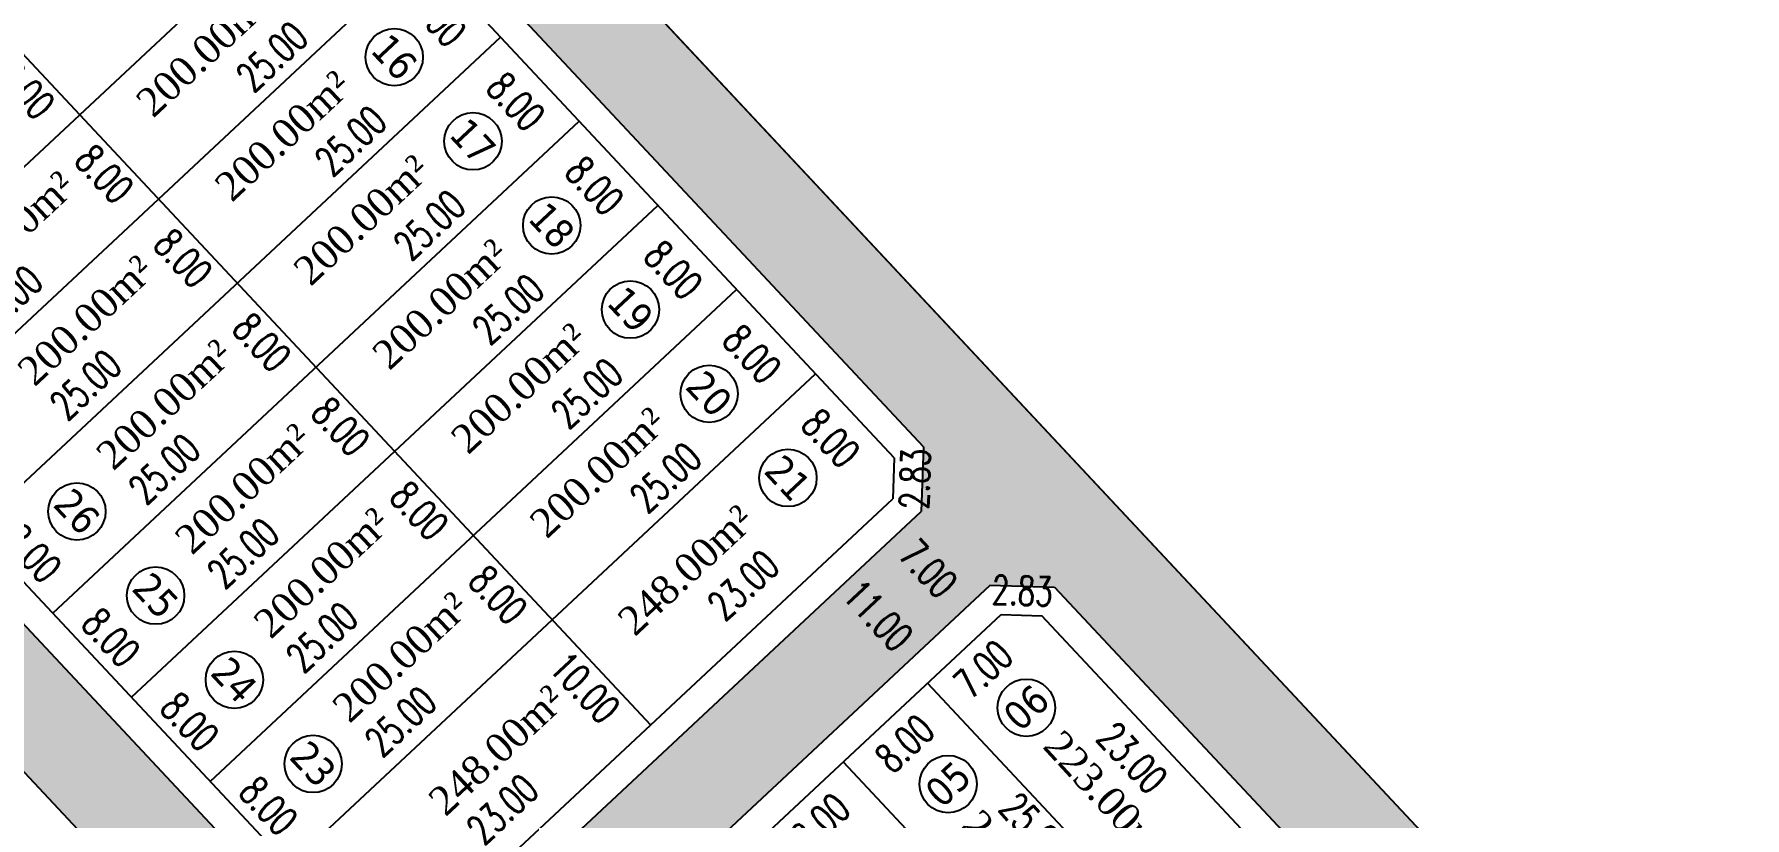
# Model space of a CAD drawing. Header units: metres. Extents: x 437145 to 438174, y 9614495 to 9615043.
# Drawn here: x 437581.3 to 437699.9, y 9614847.1 to 9614901.5 of the extents above; entities that cross this region are included whole.
import ezdxf

# ---------------------------------------------------------------- set-up
doc = ezdxf.new("R2010")
doc.units = ezdxf.units.M
doc.header["$PDMODE"] = 35
doc.header["$PDSIZE"] = 0.1
for name, color, linetype in [('COTAS', 10, 'Continuous'), ('Layer3', 1, 'Continuous'), ('M_FIO', 32, 'Continuous'), ('ÁREA', 7, 'Continuous')]:
    doc.layers.add(name, color=color, linetype=linetype)
doc.styles.add('COTAS', font='romans.shx', dxfattribs={"width": 0.7})
doc.styles.add('tahoma', font='tahoma.ttf')
doc.styles.add('ÁREA', font='times.ttf', dxfattribs={"height": 2})
doc.dimstyles.new('C-75', dxfattribs={"dimtxt": 2, "dimasz": 0.2, "dimexe": 0, "dimexo": 0, "dimgap": 1, "dimtad": 0, "dimzin": 4, "dimdsep": 46, "dimtxsty": 'COTAS', "dimblk1": 'BOL-COT', "dimblk2": 'BOL-COT', "dimsah": 1, "dimcen": 0.1, "dimse1": 1, "dimse2": 1, "dimsd1": 1, "dimsd2": 1, "dimclrd": 8, "dimclre": 256, "dimaunit": 1, "dimadec": 3, "dimazin": 0, "dimtfac": 0.5, "dimtix": 1, "dimtmove": 0, "dimatfit": 3, "dimldrblk": 'BOL-COT', "dimfxl": 1, "dimtolj": 1, "dimtzin": 0, "dimarcsym": 0})

# ---------------------------------------------------------------- blocks, each defined once
blk = doc.blocks.new('*D87')
at = {"layer": 'Defpoints', "color": 0, "transparency": 16777216}
for p in [(2845.28, 992.56), (2843.84, 967.56), (2845.28, 967.56)]:
    blk.add_point(p, dxfattribs=at)
at = {"layer": 'Layer3', "transparency": 16777216, "insert": (2843.84, 980.11), "char_height": 2, "attachment_point": 5, "rotation": 270.002, "style": 'COTAS'}
blk.add_mtext('\\A1;25.00', dxfattribs=at)
blk = doc.blocks.new('BOL-COT')
at = {"layer": 'COTAS'}
for p, q in [((-2, 0), (2, 0)), ((0, -3), (0, 3))]:
    blk.add_line(p, q, dxfattribs=at)
blk.add_circle((0, 0), 0.4, dxfattribs=at)
blk = doc.blocks.new('*D88')
at = {"layer": 'Defpoints', "color": 0, "transparency": 16777216}
for p in [(2854.28, 990.56), (2852.13, 967.56), (2854.28, 967.56)]:
    blk.add_point(p, dxfattribs=at)
at = {"layer": 'Layer3', "transparency": 16777216, "insert": (2852.13, 979.06), "char_height": 2, "attachment_point": 5, "rotation": 270.002, "style": 'COTAS'}
blk.add_mtext('\\A1;23.00', dxfattribs=at)
blk = doc.blocks.new('*D109')
at = {"layer": 'Defpoints', "color": 0, "transparency": 16777216}
for p in [(2837.28, 992.56), (2835.84, 967.56), (2837.28, 967.56)]:
    blk.add_point(p, dxfattribs=at)
at = {"layer": 'Layer3', "transparency": 16777216, "insert": (2835.84, 980.11), "char_height": 2, "attachment_point": 5, "rotation": 270.002, "style": 'COTAS'}
blk.add_mtext('\\A1;25.00', dxfattribs=at)
blk = doc.blocks.new('*D115')
at = {"layer": 'Defpoints', "color": 0, "transparency": 16777216}
for p in [(2837.28, 990.57), (2829.28, 988.83), (2837.28, 988.83)]:
    blk.add_point(p, dxfattribs=at)
at = {"layer": 'Layer3', "transparency": 16777216, "insert": (2833.28, 990.57), "char_height": 2, "attachment_point": 5, "rotation": 0.002, "style": 'COTAS'}
blk.add_mtext('\\A1;8.00', dxfattribs=at)
blk = doc.blocks.new('*D116')
at = {"layer": 'Defpoints', "color": 0, "transparency": 16777216}
for p in [(2845.28, 990.57), (2837.28, 988.83), (2845.28, 988.83)]:
    blk.add_point(p, dxfattribs=at)
at = {"layer": 'Layer3', "transparency": 16777216, "insert": (2841.28, 990.57), "char_height": 2, "attachment_point": 5, "rotation": 0.002, "style": 'COTAS'}
blk.add_mtext('\\A1;8.00', dxfattribs=at)
blk = doc.blocks.new('*D117')
at = {"layer": 'Defpoints', "color": 0, "transparency": 16777216}
for p in [(2845.28, 992.56), (2852.28, 992.56), (2852.28, 990.63)]:
    blk.add_point(p, dxfattribs=at)
at = {"layer": 'Layer3', "transparency": 16777216, "insert": (2848.78, 990.63), "char_height": 2, "attachment_point": 5, "rotation": 0.002, "style": 'COTAS'}
blk.add_mtext('\\A1;7.00', dxfattribs=at)
blk = doc.blocks.new('*D714')
at = {"layer": 'Defpoints', "color": 0, "transparency": 16777216}
for p in [(2793.28, 1029.56), (2791, 1021.56), (2793.28, 1021.56)]:
    blk.add_point(p, dxfattribs=at)
at = {"layer": 'Layer3', "transparency": 16777216, "insert": (2791, 1025.56), "char_height": 2, "attachment_point": 5, "rotation": 270.002, "style": 'COTAS'}
blk.add_mtext('\\A1;8.00', dxfattribs=at)
blk = doc.blocks.new('*D782')
at = {"layer": 'Defpoints', "color": 0, "transparency": 16777216}
for p in [(2829.28, 1063.4), (2829.28, 1061.56), (2854.28, 1061.56)]:
    blk.add_point(p, dxfattribs=at)
at = {"layer": 'Layer3', "transparency": 16777216, "insert": (2841.78, 1063.4), "char_height": 2, "attachment_point": 5, "rotation": 0.002, "style": 'COTAS'}
blk.add_mtext('\\A1;25.00', dxfattribs=at)
blk = doc.blocks.new('*D784')
at = {"layer": 'Defpoints', "color": 0, "transparency": 16777216}
for p in [(2825.18, 1069.38), (2825.18, 1061.38), (2827.71, 1061.38)]:
    blk.add_point(p, dxfattribs=at)
at = {"layer": 'Layer3', "transparency": 16777216, "insert": (2827.71, 1065.38), "char_height": 2, "attachment_point": 5, "rotation": 270.002, "style": 'COTAS'}
blk.add_mtext('\\A1;8.00', dxfattribs=at)
blk = doc.blocks.new('*D785')
at = {"layer": 'Defpoints', "color": 0, "transparency": 16777216}
for p in [(2829.28, 1063.59), (2804.28, 1061.55), (2829.28, 1061.56)]:
    blk.add_point(p, dxfattribs=at)
at = {"layer": 'Layer3', "transparency": 16777216, "insert": (2816.78, 1063.59), "char_height": 2, "attachment_point": 5, "rotation": 0.0222, "style": 'COTAS'}
blk.add_mtext('\\A1;25.00', dxfattribs=at)
blk = doc.blocks.new('*D787')
at = {"layer": 'Defpoints', "color": 0, "transparency": 16777216}
for p in [(2829.28, 1055.4), (2829.28, 1053.56), (2854.28, 1053.56)]:
    blk.add_point(p, dxfattribs=at)
at = {"layer": 'Layer3', "transparency": 16777216, "insert": (2841.78, 1055.4), "char_height": 2, "attachment_point": 5, "rotation": 0.002, "style": 'COTAS'}
blk.add_mtext('\\A1;25.00', dxfattribs=at)
blk = doc.blocks.new('*D789')
at = {"layer": 'Defpoints', "color": 0, "transparency": 16777216}
for p in [(2825.18, 1061.38), (2825.18, 1053.38), (2827.71, 1053.38)]:
    blk.add_point(p, dxfattribs=at)
at = {"layer": 'Layer3', "transparency": 16777216, "insert": (2827.71, 1057.38), "char_height": 2, "attachment_point": 5, "rotation": 270.002, "style": 'COTAS'}
blk.add_mtext('\\A1;8.00', dxfattribs=at)
blk = doc.blocks.new('*D790')
at = {"layer": 'Defpoints', "color": 0, "transparency": 16777216}
for p in [(2829.28, 1055.59), (2804.28, 1053.55), (2829.28, 1053.56)]:
    blk.add_point(p, dxfattribs=at)
at = {"layer": 'Layer3', "transparency": 16777216, "insert": (2816.78, 1055.59), "char_height": 2, "attachment_point": 5, "rotation": 0.0222, "style": 'COTAS'}
blk.add_mtext('\\A1;25.00', dxfattribs=at)
blk = doc.blocks.new('*D791')
at = {"layer": 'Defpoints', "color": 0, "transparency": 16777216}
for p in [(2854.28, 1053.56), (2852, 1045.56), (2854.28, 1045.56)]:
    blk.add_point(p, dxfattribs=at)
at = {"layer": 'Layer3', "transparency": 16777216, "insert": (2852, 1049.56), "char_height": 2, "attachment_point": 5, "rotation": 270.002, "style": 'COTAS'}
blk.add_mtext('\\A1;8.00', dxfattribs=at)
blk = doc.blocks.new('*D792')
at = {"layer": 'Defpoints', "color": 0, "transparency": 16777216}
for p in [(2829.28, 1047.4), (2829.28, 1045.56), (2854.28, 1045.56)]:
    blk.add_point(p, dxfattribs=at)
at = {"layer": 'Layer3', "transparency": 16777216, "insert": (2841.78, 1047.4), "char_height": 2, "attachment_point": 5, "rotation": 0.002, "style": 'COTAS'}
blk.add_mtext('\\A1;25.00', dxfattribs=at)
blk = doc.blocks.new('*D794')
at = {"layer": 'Defpoints', "color": 0, "transparency": 16777216}
for p in [(2825.18, 1053.38), (2825.18, 1045.38), (2827.71, 1045.38)]:
    blk.add_point(p, dxfattribs=at)
at = {"layer": 'Layer3', "transparency": 16777216, "insert": (2827.71, 1049.38), "char_height": 2, "attachment_point": 5, "rotation": 270.002, "style": 'COTAS'}
blk.add_mtext('\\A1;8.00', dxfattribs=at)
blk = doc.blocks.new('*D795')
at = {"layer": 'Defpoints', "color": 0, "transparency": 16777216}
for p in [(2829.28, 1047.59), (2804.28, 1045.55), (2829.28, 1045.56)]:
    blk.add_point(p, dxfattribs=at)
at = {"layer": 'Layer3', "transparency": 16777216, "insert": (2816.78, 1047.59), "char_height": 2, "attachment_point": 5, "rotation": 0.0222, "style": 'COTAS'}
blk.add_mtext('\\A1;25.00', dxfattribs=at)
blk = doc.blocks.new('*D796')
at = {"layer": 'Defpoints', "color": 0, "transparency": 16777216}
for p in [(2854.28, 1045.56), (2852, 1037.56), (2854.28, 1037.56)]:
    blk.add_point(p, dxfattribs=at)
at = {"layer": 'Layer3', "transparency": 16777216, "insert": (2852, 1041.56), "char_height": 2, "attachment_point": 5, "rotation": 270.002, "style": 'COTAS'}
blk.add_mtext('\\A1;8.00', dxfattribs=at)
blk = doc.blocks.new('*D797')
at = {"layer": 'Defpoints', "color": 0, "transparency": 16777216}
for p in [(2829.28, 1039.4), (2829.28, 1037.56), (2854.28, 1037.56)]:
    blk.add_point(p, dxfattribs=at)
at = {"layer": 'Layer3', "transparency": 16777216, "insert": (2841.78, 1039.4), "char_height": 2, "attachment_point": 5, "rotation": 0.002, "style": 'COTAS'}
blk.add_mtext('\\A1;25.00', dxfattribs=at)
blk = doc.blocks.new('*D798')
at = {"layer": 'Defpoints', "color": 0, "transparency": 16777216}
for p in [(2804.28, 1045.56), (2804.28, 1037.56), (2806.07, 1037.56)]:
    blk.add_point(p, dxfattribs=at)
at = {"layer": 'Layer3', "transparency": 16777216, "insert": (2806.07, 1041.56), "char_height": 2, "attachment_point": 5, "rotation": 270.002, "style": 'COTAS'}
blk.add_mtext('\\A1;8.00', dxfattribs=at)
blk = doc.blocks.new('*D799')
at = {"layer": 'Defpoints', "color": 0, "transparency": 16777216}
for p in [(2825.18, 1045.38), (2825.18, 1037.38), (2827.71, 1037.38)]:
    blk.add_point(p, dxfattribs=at)
at = {"layer": 'Layer3', "transparency": 16777216, "insert": (2827.71, 1041.38), "char_height": 2, "attachment_point": 5, "rotation": 270.002, "style": 'COTAS'}
blk.add_mtext('\\A1;8.00', dxfattribs=at)
blk = doc.blocks.new('*D800')
at = {"layer": 'Defpoints', "color": 0, "transparency": 16777216}
for p in [(2829.28, 1039.59), (2804.28, 1037.55), (2829.28, 1037.56)]:
    blk.add_point(p, dxfattribs=at)
at = {"layer": 'Layer3', "transparency": 16777216, "insert": (2816.78, 1039.59), "char_height": 2, "attachment_point": 5, "rotation": 0.0222, "style": 'COTAS'}
blk.add_mtext('\\A1;25.00', dxfattribs=at)
blk = doc.blocks.new('*D801')
at = {"layer": 'Defpoints', "color": 0, "transparency": 16777216}
for p in [(2829.28, 1031.4), (2829.28, 1029.56), (2854.28, 1029.56)]:
    blk.add_point(p, dxfattribs=at)
at = {"layer": 'Layer3', "transparency": 16777216, "insert": (2841.78, 1031.4), "char_height": 2, "attachment_point": 5, "rotation": 0.002, "style": 'COTAS'}
blk.add_mtext('\\A1;25.00', dxfattribs=at)
blk = doc.blocks.new('*D802')
at = {"layer": 'Defpoints', "color": 0, "transparency": 16777216}
for p in [(2804.28, 1037.56), (2804.28, 1029.56), (2806.07, 1029.56)]:
    blk.add_point(p, dxfattribs=at)
at = {"layer": 'Layer3', "transparency": 16777216, "insert": (2806.07, 1033.56), "char_height": 2, "attachment_point": 5, "rotation": 270.002, "style": 'COTAS'}
blk.add_mtext('\\A1;8.00', dxfattribs=at)
blk = doc.blocks.new('*D803')
at = {"layer": 'Defpoints', "color": 0, "transparency": 16777216}
for p in [(2825.18, 1037.38), (2825.18, 1029.38), (2827.71, 1029.38)]:
    blk.add_point(p, dxfattribs=at)
at = {"layer": 'Layer3', "transparency": 16777216, "insert": (2827.71, 1033.38), "char_height": 2, "attachment_point": 5, "rotation": 270.002, "style": 'COTAS'}
blk.add_mtext('\\A1;8.00', dxfattribs=at)
blk = doc.blocks.new('*D804')
at = {"layer": 'Defpoints', "color": 0, "transparency": 16777216}
for p in [(2829.28, 1031.59), (2804.28, 1029.55), (2829.28, 1029.56)]:
    blk.add_point(p, dxfattribs=at)
at = {"layer": 'Layer3', "transparency": 16777216, "insert": (2816.78, 1031.59), "char_height": 2, "attachment_point": 5, "rotation": 0.0222, "style": 'COTAS'}
blk.add_mtext('\\A1;25.00', dxfattribs=at)
blk = doc.blocks.new('*D805')
at = {"layer": 'Defpoints', "color": 0, "transparency": 16777216}
for p in [(2854.28, 1029.56), (2852, 1021.56), (2854.28, 1021.56)]:
    blk.add_point(p, dxfattribs=at)
at = {"layer": 'Layer3', "transparency": 16777216, "insert": (2852, 1025.56), "char_height": 2, "attachment_point": 5, "rotation": 270.002, "style": 'COTAS'}
blk.add_mtext('\\A1;8.00', dxfattribs=at)
blk = doc.blocks.new('*D806')
at = {"layer": 'Defpoints', "color": 0, "transparency": 16777216}
for p in [(2829.28, 1023.4), (2829.28, 1021.56), (2854.28, 1021.56)]:
    blk.add_point(p, dxfattribs=at)
at = {"layer": 'Layer3', "transparency": 16777216, "insert": (2841.78, 1023.4), "char_height": 2, "attachment_point": 5, "rotation": 0.002, "style": 'COTAS'}
blk.add_mtext('\\A1;25.00', dxfattribs=at)
blk = doc.blocks.new('*D807')
at = {"layer": 'Defpoints', "color": 0, "transparency": 16777216}
for p in [(2804.28, 1029.56), (2804.28, 1021.56), (2806.07, 1021.56)]:
    blk.add_point(p, dxfattribs=at)
at = {"layer": 'Layer3', "transparency": 16777216, "insert": (2806.07, 1025.56), "char_height": 2, "attachment_point": 5, "rotation": 270.002, "style": 'COTAS'}
blk.add_mtext('\\A1;8.00', dxfattribs=at)
blk = doc.blocks.new('*D808')
at = {"layer": 'Defpoints', "color": 0, "transparency": 16777216}
for p in [(2825.18, 1029.38), (2825.18, 1021.38), (2827.71, 1021.38)]:
    blk.add_point(p, dxfattribs=at)
at = {"layer": 'Layer3', "transparency": 16777216, "insert": (2827.71, 1025.38), "char_height": 2, "attachment_point": 5, "rotation": 270.002, "style": 'COTAS'}
blk.add_mtext('\\A1;8.00', dxfattribs=at)
blk = doc.blocks.new('*D809')
at = {"layer": 'Defpoints', "color": 0, "transparency": 16777216}
for p in [(2829.28, 1023.59), (2804.28, 1021.55), (2829.28, 1021.56)]:
    blk.add_point(p, dxfattribs=at)
at = {"layer": 'Layer3', "transparency": 16777216, "insert": (2816.78, 1023.59), "char_height": 2, "attachment_point": 5, "rotation": 0.0222, "style": 'COTAS'}
blk.add_mtext('\\A1;25.00', dxfattribs=at)
blk = doc.blocks.new('*D810')
at = {"layer": 'Defpoints', "color": 0, "transparency": 16777216}
for p in [(2854.28, 1021.56), (2852, 1013.56), (2854.28, 1013.56)]:
    blk.add_point(p, dxfattribs=at)
at = {"layer": 'Layer3', "transparency": 16777216, "insert": (2852, 1017.56), "char_height": 2, "attachment_point": 5, "rotation": 270.002, "style": 'COTAS'}
blk.add_mtext('\\A1;8.00', dxfattribs=at)
blk = doc.blocks.new('*D811')
at = {"layer": 'Defpoints', "color": 0, "transparency": 16777216}
for p in [(2829.28, 1015.4), (2829.28, 1013.56), (2854.28, 1013.56)]:
    blk.add_point(p, dxfattribs=at)
at = {"layer": 'Layer3', "transparency": 16777216, "insert": (2841.78, 1015.4), "char_height": 2, "attachment_point": 5, "rotation": 0.002, "style": 'COTAS'}
blk.add_mtext('\\A1;25.00', dxfattribs=at)
blk = doc.blocks.new('*D812')
at = {"layer": 'Defpoints', "color": 0, "transparency": 16777216}
for p in [(2804.28, 1021.56), (2804.28, 1013.56), (2806.07, 1013.56)]:
    blk.add_point(p, dxfattribs=at)
at = {"layer": 'Layer3', "transparency": 16777216, "insert": (2806.07, 1017.56), "char_height": 2, "attachment_point": 5, "rotation": 270.002, "style": 'COTAS'}
blk.add_mtext('\\A1;8.00', dxfattribs=at)
blk = doc.blocks.new('*D813')
at = {"layer": 'Defpoints', "color": 0, "transparency": 16777216}
for p in [(2825.18, 1021.38), (2825.18, 1013.38), (2827.71, 1013.38)]:
    blk.add_point(p, dxfattribs=at)
at = {"layer": 'Layer3', "transparency": 16777216, "insert": (2827.71, 1017.38), "char_height": 2, "attachment_point": 5, "rotation": 270.002, "style": 'COTAS'}
blk.add_mtext('\\A1;8.00', dxfattribs=at)
blk = doc.blocks.new('*D814')
at = {"layer": 'Defpoints', "color": 0, "transparency": 16777216}
for p in [(2829.28, 1015.59), (2804.28, 1013.55), (2829.28, 1013.56)]:
    blk.add_point(p, dxfattribs=at)
at = {"layer": 'Layer3', "transparency": 16777216, "insert": (2816.78, 1015.59), "char_height": 2, "attachment_point": 5, "rotation": 0.0222, "style": 'COTAS'}
blk.add_mtext('\\A1;25.00', dxfattribs=at)
blk = doc.blocks.new('*D815')
at = {"layer": 'Defpoints', "color": 0, "transparency": 16777216}
for p in [(2854.28, 1013.56), (2852, 1005.56), (2854.28, 1005.56)]:
    blk.add_point(p, dxfattribs=at)
at = {"layer": 'Layer3', "transparency": 16777216, "insert": (2852, 1009.56), "char_height": 2, "attachment_point": 5, "rotation": 270.002, "style": 'COTAS'}
blk.add_mtext('\\A1;8.00', dxfattribs=at)
blk = doc.blocks.new('*D816')
at = {"layer": 'Defpoints', "color": 0, "transparency": 16777216}
for p in [(2829.11, 1006.26), (2829.11, 1002.43), (2852.11, 1002.43)]:
    blk.add_point(p, dxfattribs=at)
at = {"layer": 'Layer3', "transparency": 16777216, "insert": (2840.61, 1006.26), "char_height": 2, "attachment_point": 5, "rotation": 0.002, "style": 'COTAS'}
blk.add_mtext('\\A1;23.00', dxfattribs=at)
blk = doc.blocks.new('*D818')
at = {"layer": 'Defpoints', "color": 0, "transparency": 16777216}
for p in [(2829.28, 1006.31), (2806.28, 1003.56), (2829.28, 1003.56)]:
    blk.add_point(p, dxfattribs=at)
at = {"layer": 'Layer3', "transparency": 16777216, "insert": (2817.78, 1006.31), "char_height": 2, "attachment_point": 5, "rotation": 0.002, "style": 'COTAS'}
blk.add_mtext('\\A1;23.00', dxfattribs=at)
blk = doc.blocks.new('*D819')
at = {"layer": 'Defpoints', "color": 0, "transparency": 16777216}
for p in [(2829.28, 1013.56), (2827.71, 1003.56), (2829.28, 1003.56)]:
    blk.add_point(p, dxfattribs=at)
at = {"layer": 'Layer3', "transparency": 16777216, "insert": (2827.71, 1008.56), "char_height": 2, "attachment_point": 5, "rotation": 270.002, "style": 'COTAS'}
blk.add_mtext('\\A1;10.00', dxfattribs=at)
blk = doc.blocks.new('*D830')
at = {"layer": 'Defpoints', "color": 0, "transparency": 16777216}
for p in [(2854.28, 1037.56), (2852, 1029.56), (2854.28, 1029.56)]:
    blk.add_point(p, dxfattribs=at)
at = {"layer": 'Layer3', "transparency": 16777216, "insert": (2852, 1033.56), "char_height": 2, "attachment_point": 5, "rotation": 270.002, "style": 'COTAS'}
blk.add_mtext('\\A1;8.00', dxfattribs=at)
blk = doc.blocks.new('*D845')
at = {"layer": 'Defpoints', "color": 0, "transparency": 16777216}
for p in [(2854.28, 1005.56), (2852.28, 1003.56), (2853.33, 1002.51)]:
    blk.add_point(p, dxfattribs=at)
at = {"layer": 'Layer3', "transparency": 16777216, "insert": (2854.33, 1003.51), "char_height": 2, "attachment_point": 5, "rotation": 45.002, "style": 'COTAS'}
blk.add_mtext('\\A1;2.83', dxfattribs=at)
blk = doc.blocks.new('*D871')
at = {"layer": 'Defpoints', "color": 0, "transparency": 16777216}
for p in [(2852.28, 992.56), (2855.48, 991.76), (2854.28, 990.56)]:
    blk.add_point(p, dxfattribs=at)
at = {"layer": 'Layer3', "transparency": 16777216, "insert": (2854.48, 992.76), "char_height": 2, "attachment_point": 5, "rotation": 315.002, "style": 'COTAS'}
blk.add_mtext('\\A1;2.83', dxfattribs=at)
blk = doc.blocks.new('*D896')
at = {"layer": 'Defpoints', "color": 0, "transparency": 16777216}
for p in [(2844.56, 1001.83), (2844.56, 994.83), (2850.76, 994.83)]:
    blk.add_point(p, dxfattribs=at)
at = {"layer": 'Layer3', "transparency": 16777216, "insert": (2850.76, 998.33), "char_height": 2, "attachment_point": 5, "rotation": 270.002, "style": 'COTAS'}
blk.add_mtext('\\A1;7.00', dxfattribs=at)
blk = doc.blocks.new('*D897')
at = {"layer": 'Defpoints', "color": 0, "transparency": 16777216}
for p in [(2844.32, 1003.83), (2844.32, 992.83), (2845.99, 992.83)]:
    blk.add_point(p, dxfattribs=at)
at = {"layer": 'Layer3', "transparency": 16777216, "insert": (2845.99, 998.33), "char_height": 2, "attachment_point": 5, "rotation": 270.002, "style": 'COTAS'}
blk.add_mtext('\\A1;11.00', dxfattribs=at)
blk = doc.blocks.new('atutu')
h = blk.add_hatch(color=252)
h.dxf.hatch_style = 1
h.paths.add_polyline_path([(2863.271, 1159.558), (2832.441, 1159.557), (2829.27, 1162.729), (2829.271, 1186.557), (2822.271, 1186.557), (2822.27, 1162.728), (2819.098, 1159.557), (2712.444, 1159.553), (2709.272, 1162.724), (2709.271, 1186.548), (2702.271, 1186.553), (2702.272, 1162.724), (2699.101, 1159.552), (2531.944, 1159.546), (2528.772, 1162.718), (2528.771, 1186.546), (2521.771, 1186.546), (2521.772, 1162.718), (2518.601, 1159.546), (2436.444, 1159.543), (2433.273, 1162.713), (2433.273, 1186.282), (2426.273, 1186.282), (2426.282, 928.758), (2433.282, 928.743), (2433.28, 991.384), (2436.439, 994.543), (2521.437, 994.546), (2521.437, 994.546), (2524.218, 994.546), (2531.218, 994.546), (2534.78, 994.547), (2534.769, 994.547), (2792.107, 994.556), (2795.278, 991.384), (2795.281, 928.756), (2802.281, 928.756), (2802.278, 991.395), (2805.439, 994.556), (2853.118, 994.558), (2856.278, 991.397), (2856.281, 928.758), (2863.271, 928.758)])
h.paths.add_polyline_path([(2612.273, 1149.378), (2612.278, 1004.721), (2609.106, 1001.549), (2561.45, 1001.548), (2558.278, 1004.719), (2558.273, 1149.376), (2561.444, 1152.548), (2609.101, 1152.549)], flags=16)
h.paths.add_polyline_path([(2619.273, 1149.378), (2622.444, 1152.55), (2670.101, 1152.551), (2673.273, 1149.38), (2673.278, 1004.723), (2670.106, 1001.551), (2622.45, 1001.55), (2619.278, 1004.721)], flags=16)
h.paths.add_polyline_path([(2551.273, 1149.376), (2551.278, 1004.719), (2548.106, 1001.547), (2500.45, 1001.545), (2497.278, 1004.717), (2497.273, 1149.374), (2500.444, 1152.545), (2548.101, 1152.547)], flags=16)
h.paths.add_polyline_path([(2680.273, 1149.38), (2683.444, 1152.552), (2731.101, 1152.554), (2734.273, 1149.382), (2734.278, 1004.725), (2731.106, 1001.554), (2683.45, 1001.552), (2680.278, 1004.723)], flags=16)
h.paths.add_polyline_path([(2490.273, 1149.373), (2490.278, 1004.717), (2487.106, 1001.545), (2436.452, 1001.543), (2433.279, 1004.716), (2433.274, 1149.373), (2436.444, 1152.543), (2487.101, 1152.545)], flags=16)
h.paths.add_polyline_path([(2741.273, 1149.382), (2744.444, 1152.554), (2792.101, 1152.556), (2795.273, 1149.384), (2795.278, 1004.727), (2792.106, 1001.556), (2744.45, 1001.554), (2741.278, 1004.725)], flags=16)
h.paths.add_polyline_path([(2802.273, 1149.384), (2805.444, 1152.556), (2853.101, 1152.558), (2856.273, 1149.386), (2856.278, 1004.73), (2853.106, 1001.558), (2805.45, 1001.556), (2802.278, 1004.728)], flags=16)
at = {"layer": 'Layer3', "color": 0}
for p, q in [((2854.278, 1005.558), (2852.278, 1003.558)), ((2852.278, 992.558), (2854.278, 990.558))]:
    blk.add_line(p, q, dxfattribs=at)
for points in [[(2829.271, 1186.553), (2863.271, 1186.554), (2863.271, 928.758), (2435.281, 928.759)], [(2863.281, 928.758), (2863.272, 1161.558)], [(2829.273, 1150.557), (2829.278, 1003.557)], [(2804.278, 1005.556), (2804.273, 1148.556)], [(2854.278, 1005.558), (2854.273, 1148.558)], [(2804.276, 1061.556), (2854.276, 1061.558)], [(2804.276, 1053.556), (2854.276, 1053.558)], [(2804.276, 1045.556), (2854.276, 1045.558)], [(2804.277, 1037.556), (2854.277, 1037.558)], [(2804.277, 1029.556), (2854.277, 1029.558)], [(2804.277, 1021.556), (2854.277, 1021.558)], [(2804.278, 1013.556), (2854.278, 1013.558)], [(2806.278, 1003.556), (2852.278, 1003.558)], [(2806.278, 992.556), (2852.278, 992.558)], [(2837.278, 992.557), (2837.279, 967.557)], [(2845.278, 992.558), (2845.279, 967.558)], [(2854.281, 928.758), (2854.278, 990.558)]]:
    blk.add_lwpolyline(points, dxfattribs=at)
for centre in [(2847.946, 1049.578), (2810.316, 1041.568), (2847.947, 1041.578), (2810.316, 1033.568), (2847.947, 1033.578), (2810.316, 1025.568), (2847.947, 1025.578), (2810.317, 1017.568), (2847.947, 1017.578), (2847.948, 1009.578), (2841.55, 986.457), (2849.136, 986.628)]:
    blk.add_circle(centre, 1.991, dxfattribs=at)
at = {"layer": 'M_FIO'}
for p, q in [((2856.278, 1004.73), (2853.106, 1001.558)), ((2856.278, 1004.73), (2853.106, 1001.558)), ((2853.107, 994.569), (2856.278, 991.397)), ((2853.107, 994.569), (2856.278, 991.397))]:
    blk.add_line(p, q, dxfattribs=at)
for points in [[(2863.271, 1159.558), (2863.271, 1159.558), (2863.271, 928.758), (2856.281, 928.758)], [(2795.278, 1004.727), (2795.273, 1149.384)], [(2795.278, 1004.727), (2795.273, 1149.384)], [(2802.278, 1004.728), (2802.273, 1149.384)], [(2802.278, 1004.728), (2802.273, 1149.384)], [(2856.278, 1004.73), (2856.273, 1149.386)], [(2856.278, 1004.73), (2856.273, 1149.386)], [(2805.45, 1001.556), (2853.106, 1001.558)], [(2805.45, 1001.556), (2853.106, 1001.558)], [(2805.45, 994.556), (2853.107, 994.558)], [(2805.45, 994.556), (2853.107, 994.558)], [(2856.281, 928.758), (2856.278, 991.386)], [(2856.281, 928.758), (2856.278, 991.386)]]:
    blk.add_lwpolyline(points, dxfattribs=at)
at = {"layer": 'Layer3', "color": 5, "char_height": 2, "attachment_point": 5, "style": 'tahoma'}
for s, insert, rotation in [('\\A1;16', (2847.946, 1049.578), 270.04973), ('\\A1;26', (2810.316, 1041.568), 270.04973), ('\\A1;17', (2847.947, 1041.578), 270.04973), ('\\A1;25', (2810.316, 1033.568), 270.04973), ('\\A1;18', (2847.947, 1033.578), 270.04973), ('\\A1;24', (2810.316, 1025.568), 270.04973), ('\\A1;19', (2847.947, 1025.578), 270.04973), ('\\A1;23', (2810.317, 1017.568), 270.04973), ('\\A1;20', (2847.947, 1017.578), 270.04973), ('\\A1;21', (2847.948, 1009.578), 270.04973), ('\\A1;05', (2841.55, 986.457), 0.00204), ('\\A1;06', (2849.136, 986.628), 0.00204)]:
    blk.add_mtext(s, dxfattribs=dict(at, insert=insert, rotation=rotation))
at = {"layer": 'ÁREA', "linetype": 'Continuous', "lineweight": -2, "extrusion": (0.026231, -0.000470843, 0.999656), "style": 'ÁREA'}
for s, p in [('200.00m²', (1108.193, -2793.766, 68.767)), ('200.00m²', (1108.539, -2812.509, 69.259)), ('200.00m²', (1100.194, -2793.91, 68.77)), ('200.00m²', (1100.54, -2812.653, 69.262)), ('200.00m²', (1092.196, -2794.054, 68.774)), ('200.00m²', (1092.542, -2812.797, 69.266)), ('200.00m²', (1084.197, -2794.198, 68.778)), ('200.00m²', (1084.543, -2812.941, 69.27)), ('200.00m²', (1076.198, -2794.341, 68.782)), ('200.00m²', (1076.544, -2813.085, 69.274)), ('200.00m²', (1068.199, -2794.485, 68.785)), ('200.00m²', (1068.546, -2813.228, 69.277)), ('248.00m²', (1058.926, -2795.097, 68.802)), ('248.00m²', (1059.421, -2813.221, 69.277))]:
    blk.add_text(s, height=2, rotation=271, dxfattribs=at).set_placement(p)
at = {"layer": 'ÁREA', "linetype": 'Continuous', "lineweight": -2, "extrusion": (-0.000658808, -0.026227, 0.999656), "style": 'ÁREA'}
for s, p in [('200.00m²', (2814.546, 1054.266, -32.187)), ('223.00m²', (2822.439, 1054.622, -32.191))]:
    blk.add_text(s, height=2, rotation=271, dxfattribs=at).set_placement(p)
at = {"layer": 'Layer3', "color": 0}
for base, p1, p2, picture, middle in [((2827.71, 1061.379), (2825.179, 1069.379), (2825.179, 1061.379), '*D784', (2827.71, 1065.379)), ((2827.71, 1053.379), (2825.179, 1061.379), (2825.179, 1053.379), '*D789', (2827.71, 1057.379)), ((2827.71, 1045.379), (2825.179, 1053.379), (2825.18, 1045.379), '*D794', (2827.71, 1049.379)), ((2827.711, 1037.379), (2825.18, 1045.379), (2825.18, 1037.379), '*D799', (2827.71, 1041.379)), ((2827.711, 1029.379), (2825.18, 1037.379), (2825.18, 1029.379), '*D803', (2827.711, 1033.379)), ((2827.711, 1021.379), (2825.18, 1029.379), (2825.18, 1021.379), '*D808', (2827.711, 1025.379)), ((2827.711, 1013.379), (2825.18, 1021.379), (2825.181, 1013.379), '*D813', (2827.711, 1017.379)), ((2835.838, 967.557), (2837.278, 992.557), (2837.279, 967.557), '*D109', (2835.837, 980.112)), ((2843.838, 967.558), (2845.278, 992.558), (2845.279, 967.558), '*D87', (2843.837, 980.112))]:
    dim = blk.add_linear_dim(base=base, p1=p1, p2=p2, angle=270.00204, dimstyle='C-75', dxfattribs=at)
    dim.commit()
    dim.dimension.update_dxf_attribs({"geometry": picture, "text_midpoint": middle, "dimtype": 129})
for p1, p2, distance, picture, middle in [((2804.276, 1061.547), (2829.276, 1061.557), 2.035, '*D785', (2816.775, 1063.587)), ((2854.276, 1061.558), (2829.276, 1061.557), -1.844, '*D782', (2841.776, 1063.401)), ((2804.276, 1053.547), (2829.276, 1053.557), 2.035, '*D790', (2816.775, 1055.587)), ((2854.276, 1053.558), (2829.276, 1053.557), -1.844, '*D787', (2841.776, 1055.401)), ((2854.276, 1053.558), (2854.276, 1045.558), -2.28, '*D791', (2851.997, 1049.558)), ((2804.276, 1045.547), (2829.276, 1045.557), 2.035, '*D795', (2816.776, 1047.587)), ((2854.276, 1045.558), (2829.276, 1045.557), -1.844, '*D792', (2841.776, 1047.401)), ((2804.276, 1045.556), (2804.277, 1037.556), 1.792, '*D798', (2806.069, 1041.556)), ((2854.276, 1045.558), (2854.277, 1037.558), -2.28, '*D796', (2851.997, 1041.558)), ((2804.277, 1037.547), (2829.277, 1037.557), 2.035, '*D800', (2816.776, 1039.587)), ((2854.277, 1037.558), (2829.277, 1037.557), -1.844, '*D797', (2841.777, 1039.401)), ((2804.277, 1037.556), (2804.277, 1029.556), 1.792, '*D802', (2806.069, 1033.556)), ((2854.277, 1037.558), (2854.277, 1029.558), -2.28, '*D830', (2851.997, 1033.558)), ((2804.277, 1029.547), (2829.277, 1029.557), 2.035, '*D804', (2816.776, 1031.587)), ((2854.277, 1029.558), (2829.277, 1029.557), -1.844, '*D801', (2841.777, 1031.401)), ((2793.277, 1029.556), (2793.277, 1021.556), -2.28, '*D714', (2790.997, 1025.556)), ((2804.277, 1029.556), (2804.277, 1021.556), 1.792, '*D807', (2806.069, 1025.556)), ((2854.277, 1029.558), (2854.277, 1021.558), -2.28, '*D805', (2851.997, 1025.558)), ((2804.277, 1021.547), (2829.277, 1021.557), 2.035, '*D809', (2816.776, 1023.587)), ((2854.277, 1021.558), (2829.277, 1021.557), -1.844, '*D806', (2841.777, 1023.401)), ((2804.277, 1021.556), (2804.278, 1013.556), 1.792, '*D812', (2806.07, 1017.556)), ((2854.277, 1021.558), (2854.278, 1013.558), -2.28, '*D810', (2851.998, 1017.558)), ((2804.278, 1013.547), (2829.278, 1013.557), 2.035, '*D814', (2816.777, 1015.587)), ((2854.278, 1013.558), (2829.278, 1013.557), -1.844, '*D811', (2841.777, 1015.401)), ((2829.278, 1013.557), (2829.278, 1003.557), -1.564, '*D819', (2827.714, 1008.557)), ((2854.278, 1013.558), (2854.278, 1005.558), -2.28, '*D815', (2851.998, 1009.558)), ((2806.278, 1003.556), (2829.278, 1003.557), 2.75, '*D818', (2817.778, 1006.307)), ((2852.106, 1002.435), (2829.106, 1002.434), -3.83, '*D816', (2840.606, 1006.264)), ((2854.278, 1005.558), (2852.278, 1003.558), 1.485, '*D845', (2854.328, 1003.508)), ((2852.278, 992.558), (2854.278, 990.558), 1.696, '*D871', (2854.477, 992.757)), ((2845.278, 992.558), (2852.278, 992.558), -1.93, '*D117', (2848.778, 990.628)), ((2829.278, 988.831), (2837.278, 988.831), 1.734, '*D115', (2833.278, 990.565)), ((2837.278, 988.831), (2845.278, 988.832), 1.734, '*D116', (2841.278, 990.566)), ((2854.278, 990.558), (2854.279, 967.558), -2.153, '*D88', (2852.126, 979.058))]:
    dim = blk.add_aligned_dim(p1=p1, p2=p2, distance=distance, dimstyle='C-75', dxfattribs=at)
    dim.commit()
    dim.dimension.update_dxf_attribs({"geometry": picture, "text_midpoint": middle})
for p1, p2, distance, picture, middle in [((2844.316, 1003.832), (2844.317, 992.832), 1.673, '*D897', (2845.99, 998.332)), ((2844.559, 1001.832), (2844.559, 994.832), 6.2, '*D896', (2850.759, 998.332))]:
    dim = blk.add_aligned_dim(p1=p1, p2=p2, distance=distance, dimstyle='C-75', override={"dimfxl": 1.25}, dxfattribs=at)
    dim.commit()
    dim.dimension.update_dxf_attribs({"geometry": picture, "text_midpoint": middle})

msp = doc.modelspace()

# ---------------------------------------------------------------- block references
at = {"rotation": 43.07140519794264}
msp.add_blockref('atutu', (436242.56989, 9612188.32106), dxfattribs=at)

doc.saveas('drawing.dxf')
